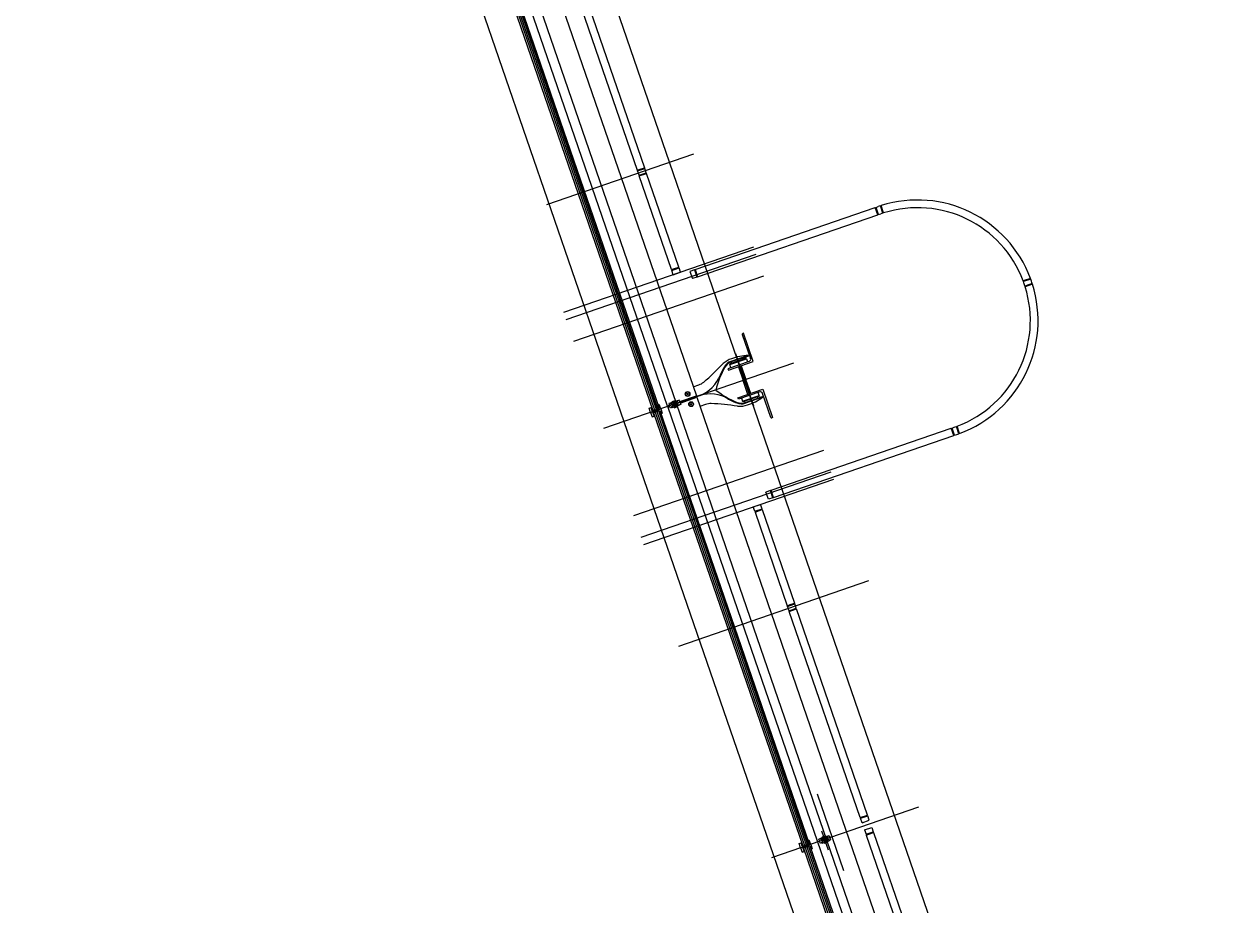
# Model space of a CAD drawing. Extents: x 809487 to 809680, y 818779 to 819225.
# Drawn here: x 809619.62 to 809627.44, y 818810.78 to 818816.52 of the extents above; entities that cross this region are included whole.
import ezdxf

# ---------------------------------------------------------------- set-up
doc = ezdxf.new("R2010")
doc.units = 0
for name, color, linetype in [('F-RC', 7, 'Continuous'), ('MAJ214__', 7, 'Continuous'), ('MAJ270__', 7, 'Continuous'), ('MAJ292__', 7, 'Continuous')]:
    doc.layers.add(name, color=color, linetype=linetype)

msp = doc.modelspace()

# ---------------------------------------------------------------- linework, layer by layer
at = {"layer": 'F-RC'}
for p, q in [((809623.2018, 818816.9296), (809623.6641, 818815.587)), ((809623.1545, 818816.9133), (809623.6168, 818815.5707)), ((809623.6168, 818815.5707), (809623.6364, 818815.5775)), ((809623.6184, 818815.566), (809623.6657, 818815.5822)), ((809623.6282, 818815.5376), (809623.6184, 818815.566)), ((809623.6203, 818815.5666), (809623.6187, 818815.5713)), ((809623.6282, 818815.5376), (809623.6755, 818815.5539)), ((809623.6298, 818815.5329), (809623.6771, 818815.5491)), ((809623.8398, 818814.923), (809623.6298, 818815.5329)), ((809623.6317, 818815.5335), (809623.6301, 818815.5382)), ((809623.6364, 818815.5775), (809623.6641, 818815.587)), ((809623.6638, 818815.5816), (809623.6622, 818815.5863)), ((809623.6755, 818815.5539), (809623.6657, 818815.5822)), ((809623.6752, 818815.5485), (809623.6736, 818815.5532)), ((809623.8871, 818814.9393), (809623.6771, 818815.5491)), ((809623.9929, 818814.9228), (809625.1666, 818815.327)), ((809625.1829, 818815.2797), (809625.1666, 818815.327)), ((809625.1673, 818815.3251), (809625.172, 818815.3267)), ((809625.1713, 818815.3286), (809625.1855, 818815.3335)), ((809625.1876, 818815.2813), (809625.1713, 818815.3286)), ((809625.1876, 818815.2813), (809625.2018, 818815.2862)), ((809625.216, 818815.291), (809625.1997, 818815.3382)), ((809625.2208, 818815.2925), (809625.2045, 818815.3398)), ((809624.0091, 818814.8756), (809625.1829, 818815.2797)), ((809625.1822, 818815.2816), (809625.187, 818815.2832)), ((809623.8398, 818814.923), (809623.8594, 818814.9298)), ((809623.8414, 818814.9183), (809623.8887, 818814.9346)), ((809623.8512, 818814.8899), (809623.8414, 818814.9183)), ((809623.8433, 818814.9189), (809623.8417, 818814.9237)), ((809623.8512, 818814.8899), (809623.8985, 818814.9062)), ((809623.8594, 818814.9298), (809623.8871, 818814.9393)), ((809623.8868, 818814.9339), (809623.8852, 818814.9386)), ((809623.8985, 818814.9062), (809623.8887, 818814.9346)), ((809623.9881, 818814.9212), (809623.9598, 818814.9114)), ((809623.9598, 818814.9114), (809623.9761, 818814.8642)), ((809623.9881, 818814.9212), (809624.0044, 818814.8739)), ((809623.9935, 818814.9209), (809623.9888, 818814.9193)), ((809623.9929, 818814.9228), (809624.0091, 818814.8756)), ((809624.0044, 818814.8739), (809623.9761, 818814.8642)), ((809624.0085, 818814.8774), (809624.0038, 818814.8758)), ((809626.1766, 818814.8657), (809626.1293, 818814.8494)), ((809626.1783, 818814.861), (809626.131, 818814.8447)), ((809626.1881, 818814.8326), (809626.1408, 818814.8163)), ((809626.1896, 818814.8278), (809626.1423, 818814.8116)), ((809624.4877, 818813.4856), (809625.6615, 818813.8898)), ((809625.6778, 818813.8425), (809625.6615, 818813.8898)), ((809625.6621, 818813.8879), (809625.6669, 818813.8895)), ((809625.6662, 818813.8914), (809625.6804, 818813.8963)), ((809625.6825, 818813.8441), (809625.6662, 818813.8914)), ((809625.7108, 818813.854), (809625.6945, 818813.9013)), ((809625.7155, 818813.8558), (809625.6992, 818813.9031)), ((809624.504, 818813.4384), (809625.6778, 818813.8425)), ((809625.6771, 818813.8444), (809625.6818, 818813.846)), ((809625.6825, 818813.8441), (809625.6967, 818813.849)), ((809624.483, 818813.484), (809624.4546, 818813.4742)), ((809624.4709, 818813.427), (809624.4546, 818813.4742)), ((809624.4993, 818813.4367), (809624.4709, 818813.427)), ((809624.4993, 818813.4367), (809624.483, 818813.484)), ((809624.4884, 818813.4837), (809624.4837, 818813.4821)), ((809624.504, 818813.4384), (809624.4877, 818813.4856)), ((809624.5034, 818813.4403), (809624.4986, 818813.4386)), ((809624.3721, 818813.3771), (809624.4194, 818813.3934)), ((809624.3819, 818813.3487), (809624.3721, 818813.3771)), ((809624.3819, 818813.3487), (809624.4291, 818813.365)), ((809624.3835, 818813.344), (809624.4308, 818813.3603)), ((809624.3835, 818813.344), (809624.5935, 818812.7341)), ((809624.3854, 818813.3446), (809624.3838, 818813.3494)), ((809624.4291, 818813.365), (809624.4194, 818813.3934)), ((809624.4289, 818813.3596), (809624.4273, 818813.3643)), ((809624.4308, 818813.3603), (809624.6408, 818812.7504)), ((809624.5935, 818812.7341), (809624.6131, 818812.7409)), ((809624.5951, 818812.7294), (809624.6424, 818812.7457)), ((809624.6049, 818812.701), (809624.5951, 818812.7294)), ((809624.597, 818812.7301), (809624.5954, 818812.7348)), ((809624.6049, 818812.701), (809624.6522, 818812.7173)), ((809624.6065, 818812.6963), (809624.6538, 818812.7126)), ((809624.6131, 818812.7409), (809624.6408, 818812.7504)), ((809624.6405, 818812.745), (809624.6389, 818812.7498)), ((809624.6522, 818812.7173), (809624.6424, 818812.7457)), ((809624.6519, 818812.7119), (809624.6503, 818812.7167)), ((809625.1161, 818811.37), (809624.6538, 818812.7126)), ((809625.0688, 818811.3537), (809624.6065, 818812.6963)), ((809624.6084, 818812.697), (809624.6068, 818812.7017)), ((809625.0688, 818811.3537), (809625.1161, 818811.37)), ((809625.0704, 818811.3489), (809625.1177, 818811.3652)), ((809625.0802, 818811.3206), (809625.0704, 818811.3489)), ((809625.0723, 818811.3496), (809625.0707, 818811.3543)), ((809625.0802, 818811.3206), (809625.1275, 818811.3369)), ((809625.1158, 818811.3646), (809625.1142, 818811.3693)), ((809625.1275, 818811.3369), (809625.1177, 818811.3652)), ((809625.0965, 818811.2733), (809625.1438, 818811.2896)), ((809625.0965, 818811.2733), (809625.1063, 818811.2449)), ((809625.1063, 818811.2449), (809625.1535, 818811.2612)), ((809625.1079, 818811.2402), (809625.1552, 818811.2565)), ((809625.1079, 818811.2402), (809625.5702, 818809.8976)), ((809625.1081, 818811.2456), (809625.1098, 818811.2409)), ((809625.1438, 818811.2896), (809625.1535, 818811.2612)), ((809625.1516, 818811.2606), (809625.1533, 818811.2558)), ((809625.1552, 818811.2565), (809625.6175, 818809.9139))]:
    msp.add_line(p, q, dxfattribs=at)
for radius, start, end in [(0.785, 20.45992, 107.54008), (0.785, 107.90511, 109), (0.783, 107.53635, 107.90231), (0.735, 107.83062, 109), (0.737, 107.44497, 107.83379), (0.735, 20.55926, 107.44074), (0.785, 290.45992, 17.54008), (0.735, 17.83062, 20.16938), (0.737, 20.16621, 20.55503), (0.737, 17.44497, 17.83379), (0.783, 20.09769, 20.46365), (0.785, 17.90511, 20.09489), (0.783, 17.53635, 17.90231), (0.735, 290.55926, 17.44074), (0.735, 289, 290.16938), (0.737, 290.16621, 290.55503), (0.785, 289, 290.09489), (0.783, 290.09769, 290.46365)]:
    msp.add_arc((809625.4411, 818814.5913), radius, start, end, dxfattribs=at)
at = {"layer": 'MAJ214__'}
for p, q in [((809621.862, 818819.6993), (809623.8122, 818814.0357)), ((809622.7565, 818816.8318), (809623.7284, 818814.0095)), ((809622.7679, 818816.8357), (809623.7397, 818814.0134)), ((809622.7773, 818816.839), (809623.7492, 818814.0166)), ((809622.7781, 818816.8392), (809623.7499, 818814.0169)), ((809624.2554, 818814.3764), (809624.3727, 818814.0355)), ((809624.3123, 818814.3411), (809624.3094, 818814.3495)), ((809624.229, 818814.3219), (809624.2319, 818814.3134)), ((809624.2749, 818814.2904), (809624.3059, 818814.2004)), ((809624.2929, 818814.2966), (809624.3239, 818814.2066)), ((809624.3369, 818814.1104), (809624.3059, 818814.2004)), ((809624.3549, 818814.1166), (809624.3239, 818814.2066)), ((809623.8122, 818814.0357), (809623.8264, 818814.0406)), ((809623.8335, 818814.0536), (809623.8231, 818814.05)), ((809623.8231, 818814.05), (809623.8264, 818814.0406)), ((809623.8338, 818814.055), (809623.8778, 818814.0702)), ((809623.8352, 818814.0476), (809623.8428, 818814.0502)), ((809623.8736, 818814.0608), (809623.8428, 818814.0502)), ((809623.8654, 818814.0701), (809623.8436, 818814.0626)), ((809623.8443, 818814.0639), (809623.8436, 818814.0626)), ((809623.8436, 818814.0626), (809623.8446, 818814.0598)), ((809623.8443, 818814.0639), (809623.8641, 818814.0707)), ((809623.8444, 818814.0243), (809623.8884, 818814.0394)), ((809623.8664, 818814.0673), (809623.8446, 818814.0598)), ((809623.847, 818814.0606), (809623.8467, 818814.06)), ((809623.8468, 818814.0595), (809623.8467, 818814.06)), ((809623.8793, 818814.0442), (809623.8485, 818814.0336)), ((809623.8776, 818814.0347), (809623.8558, 818814.0272)), ((809623.864, 818814.0665), (809623.8646, 818814.0662)), ((809623.8641, 818814.0707), (809623.8654, 818814.0701)), ((809623.8648, 818814.0657), (809623.8646, 818814.0662)), ((809623.8654, 818814.0701), (809623.8664, 818814.0673)), ((809623.8813, 818814.0634), (809623.8737, 818814.0608)), ((809623.8752, 818814.0338), (809623.8755, 818814.0345)), ((809623.8754, 818814.035), (809623.8755, 818814.0345)), ((809623.8786, 818814.0318), (809623.8776, 818814.0347)), ((809623.8893, 818814.0728), (809623.8789, 818814.0692)), ((809623.887, 818814.0469), (809623.8794, 818814.0443)), ((809623.8991, 818814.0444), (809623.8887, 818814.0409)), ((809623.8926, 818814.0633), (809623.8893, 818814.0728)), ((809623.8926, 818814.0633), (809624.0013, 818814.1008)), ((809623.8958, 818814.0539), (809624.0045, 818814.0913)), ((809623.8958, 818814.0539), (809623.8991, 818814.0444)), ((809624.3201, 818814.0573), (809624.3172, 818814.0658)), ((809624.3976, 818814.0935), (809624.4005, 818814.085)), ((809623.7332, 818813.9953), (809624.7051, 818811.1729)), ((809623.7446, 818813.9992), (809624.7164, 818811.1768)), ((809623.754, 818814.0024), (809624.7259, 818811.1801)), ((809623.7548, 818814.0027), (809624.7266, 818811.1803)), ((809623.8154, 818814.0262), (809623.8296, 818814.0311)), ((809623.8154, 818814.0262), (809625.7656, 818808.3626)), ((809623.8329, 818814.0217), (809623.8296, 818814.0311)), ((809623.8433, 818814.0252), (809623.8329, 818814.0217)), ((809623.8409, 818814.031), (809623.8485, 818814.0336)), ((809623.8568, 818814.0243), (809623.8558, 818814.0272)), ((809623.8786, 818814.0318), (809623.8568, 818814.0243)), ((809623.8581, 818814.0237), (809623.8568, 818814.0243)), ((809623.8574, 818814.0288), (809623.8576, 818814.0283)), ((809623.8582, 818814.028), (809623.8576, 818814.0283)), ((809623.8581, 818814.0237), (809623.8779, 818814.0306)), ((809623.8779, 818814.0306), (809623.8786, 818814.0318)), ((809624.8503, 818811.2242), (809624.8195, 818811.2136)), ((809624.8203, 818811.2261), (809624.8421, 818811.2336)), ((809624.821, 818811.2273), (809624.8203, 818811.2261)), ((809624.8213, 818811.2232), (809624.8203, 818811.2261)), ((809624.8408, 818811.2342), (809624.821, 818811.2273)), ((809624.8213, 818811.2232), (809624.8431, 818811.2307)), ((809624.8232, 818811.2239), (809624.8235, 818811.2229)), ((809624.8408, 818811.2342), (809624.8421, 818811.2336)), ((809624.8412, 818811.2301), (809624.8415, 818811.2291)), ((809624.8431, 818811.2307), (809624.8421, 818811.2336)), ((809624.8504, 818811.2243), (809624.858, 818811.2269)), ((809624.8556, 818811.2327), (809624.866, 818811.2362)), ((809624.866, 818811.2362), (809624.8758, 818811.2079)), ((809624.7099, 818811.1587), (809625.6818, 818808.3363)), ((809624.7213, 818811.1626), (809625.6931, 818808.3403)), ((809624.7307, 818811.1659), (809625.7026, 818808.3435)), ((809624.7315, 818811.1661), (809625.7033, 818808.3438)), ((809624.8102, 818811.217), (809624.7998, 818811.2135)), ((809624.8096, 818811.1851), (809624.7998, 818811.2135)), ((809624.82, 818811.1887), (809624.8096, 818811.1851)), ((809624.8176, 818811.1945), (809624.8252, 818811.1971)), ((809624.8211, 818811.1877), (809624.8651, 818811.2029)), ((809624.856, 818811.2077), (809624.8252, 818811.1971)), ((809624.8543, 818811.1981), (809624.8325, 818811.1906)), ((809624.8335, 818811.1878), (809624.8325, 818811.1906)), ((809624.8553, 818811.1953), (809624.8335, 818811.1878)), ((809624.8348, 818811.1872), (809624.8335, 818811.1878)), ((809624.8341, 818811.1922), (809624.8343, 818811.1917)), ((809624.8349, 818811.1914), (809624.8343, 818811.1917)), ((809624.8348, 818811.1872), (809624.8547, 818811.194)), ((809624.8519, 818811.1973), (809624.8522, 818811.1979)), ((809624.8521, 818811.1984), (809624.8522, 818811.1979)), ((809624.8553, 818811.1953), (809624.8543, 818811.1981)), ((809624.8547, 818811.194), (809624.8553, 818811.1953)), ((809624.8637, 818811.2103), (809624.8561, 818811.2077)), ((809624.8758, 818811.2079), (809624.8654, 818811.2043))]:
    msp.add_line(p, q, dxfattribs=at)
for points in [[(809624.2069, 818814.2776), (809624.2102, 818814.2681), (809624.3719, 818814.3238), (809624.3084, 818814.5083), (809624.3037, 818814.5066)], [(809624.3006, 818814.5003), (809624.3543, 818814.3442)], [(809624.3392, 818814.3642), (809624.2263, 818814.3254)], [(809624.345, 818814.3251), (809624.2069, 818814.2776)], [(809624.2268, 818814.2844), (809624.2198, 818814.3045), (809624.3276, 818814.3416), (809624.3345, 818814.3215)], [(809624.2754, 818814.0786), (809624.2721, 818814.0881), (809624.4339, 818814.1438), (809624.4974, 818813.9593), (809624.4927, 818813.9577)], [(809624.4135, 818814.1262), (809624.2754, 818814.0786)], [(809624.2953, 818814.0855), (809624.3022, 818814.0653), (809624.41, 818814.1025), (809624.403, 818814.1226)], [(809624.4863, 818813.9608), (809624.4326, 818814.1169)], [(809624.433, 818814.0917), (809624.3202, 818814.0529)], [(809624.8545, 818811.2336), (809624.8105, 818811.2185)]]:
    msp.add_lwpolyline(points, dxfattribs=at)
for points in [[(809624.3276, 818814.3416), (809624.3262, 818814.3458), (809624.2184, 818814.3087), (809624.2198, 818814.3045)], [(809624.41, 818814.1025), (809624.4114, 818814.0982), (809624.3036, 818814.0611), (809624.3022, 818814.0653)]]:
    msp.add_lwpolyline(points, close=True, dxfattribs=at)
for centre, radius in [((809623.9442, 818814.1129), 0.0155), ((809623.9442, 818814.1129), 0.0135), ((809623.9442, 818814.1129), 0.0042), ((809623.967, 818814.0467), 0.0155), ((809623.967, 818814.0467), 0.0135), ((809623.967, 818814.0467), 0.0042), ((809624.8378, 818811.2107), 0.006)]:
    msp.add_circle(centre, radius, dxfattribs=at)
for centre, radius, start, end in [((809624.3053, 818814.5019), 0.005, 109, 199), ((809624.6744, 818814.0063), 0.567, 149.96236, 158.10407), ((809624.2521, 818814.2505), 0.0792, 109, 149.96236), ((809624.3401, 818814.3393), 0.015, 289, 19), ((809623.9405, 818814.3181), 0.2307, 285.67731, 333.23123), ((809624.1298, 818814.2252), 0.02, 326.67541, 338.10407), ((809624.0905, 818813.8827), 0.2307, 64.76877, 112.32268), ((809624.4184, 818814.112), 0.015, 19, 109), ((809623.8611, 818814.0472), 0.0095, 145.18264, 199.00008), ((809623.8611, 818814.0472), 0.0095, 198.99991, 252.81736), ((809623.8611, 818814.0472), 0.006, 18.99986, 199.00013), ((809623.8611, 818814.0472), 0.006, 198.99986, 19.00013), ((809623.8611, 818814.0472), 0.0109, 101.1265, 116.87349), ((809623.8611, 818814.0472), 0.0109, 281.1265, 296.87349), ((809623.8611, 818814.0472), 0.0095, 18.99991, 71.30512), ((809623.8611, 818814.0472), 0.0095, 326.69488, 19.00008), ((809624.1824, 818814.0724), 0.02, 59.89592, 71.32459), ((809624.4768, 818814.5802), 0.567, 239.89592, 248.03764), ((809624.2944, 818814.1278), 0.0792, 248.03764, 289), ((809624.4911, 818813.9624), 0.005, 199, 289), ((809624.8378, 818811.2107), 0.0109, 101.1265, 116.87349), ((809624.8378, 818811.2107), 0.0095, 145.18264, 252.81736), ((809624.8378, 818811.2107), 0.0109, 281.1265, 296.87349), ((809624.8378, 818811.2107), 0.0095, 326.69488, 71.30512)]:
    msp.add_arc(centre, radius, start, end, dxfattribs=at)
for points, degree in [([(809623.8338, 818814.055), (809623.8338, 818814.055), (809623.8338, 818814.055), (809623.8337, 818814.0549), (809623.8337, 818814.0549), (809623.8336, 818814.0548), (809623.8336, 818814.0548), (809623.8336, 818814.0547), (809623.8336, 818814.0547), (809623.8336, 818814.0546), (809623.8336, 818814.0546), (809623.8336, 818814.0545), (809623.8335, 818814.0545), (809623.8335, 818814.0544), (809623.8335, 818814.0543), (809623.8335, 818814.0543)], 3), ([(809623.8335, 818814.0543), (809623.8335, 818814.0537), (809623.8336, 818814.0531), (809623.8336, 818814.0519), (809623.8337, 818814.0513), (809623.8339, 818814.0502), (809623.834, 818814.0497), (809623.8342, 818814.0488), (809623.8343, 818814.0485), (809623.8344, 818814.0481)], 3), ([(809623.8344, 818814.0479), (809623.8344, 818814.0479), (809623.8344, 818814.048), (809623.8344, 818814.048), (809623.8344, 818814.048), (809623.8344, 818814.0481), (809623.8344, 818814.0481), (809623.8344, 818814.0481)], 3), ([(809623.8344, 818814.0479), (809623.8344, 818814.0479), (809623.8345, 818814.0479), (809623.8345, 818814.0478), (809623.8346, 818814.0477), (809623.8347, 818814.0476), (809623.8347, 818814.0476), (809623.8349, 818814.0475), (809623.8349, 818814.0475), (809623.8351, 818814.0475), (809623.8351, 818814.0475), (809623.8352, 818814.0476), (809623.8352, 818814.0476), (809623.8352, 818814.0476)], 3), ([(809623.8447, 818814.0416), (809623.8443, 818814.0426), (809623.844, 818814.0436), (809623.8436, 818814.0458), (809623.8434, 818814.0468), (809623.8432, 818814.0483), (809623.8431, 818814.0488), (809623.843, 818814.0496), (809623.8429, 818814.0498), (809623.8428, 818814.0501), (809623.8428, 818814.0501), (809623.8428, 818814.0502)], 3), ([(809623.8447, 818814.0416), (809623.845, 818814.0406), (809623.8454, 818814.0396), (809623.8464, 818814.0376), (809623.8469, 818814.0367), (809623.8476, 818814.0354), (809623.8479, 818814.0349), (809623.8483, 818814.0342), (809623.8484, 818814.034), (809623.8484, 818814.0337), (809623.8485, 818814.0337), (809623.8485, 818814.0336)], 3), ([(809623.8532, 818814.0524), (809623.8533, 818814.0526), (809623.8534, 818814.0528), (809623.8536, 818814.0532), (809623.8537, 818814.0533), (809623.8539, 818814.0536), (809623.8539, 818814.0536), (809623.854, 818814.0537), (809623.854, 818814.0537), (809623.854, 818814.0537)], 3), ([(809623.854, 818814.0537), (809623.855, 818814.0553), (809623.8562, 818814.057)], 2), ([(809623.8581, 818814.0382), (809623.8582, 818814.0382), (809623.8585, 818814.0381), (809623.8589, 818814.038), (809623.8591, 818814.0379), (809623.8593, 818814.0378), (809623.8594, 818814.0378), (809623.8595, 818814.0377), (809623.8595, 818814.0377), (809623.8595, 818814.0377)], 3), ([(809623.859, 818814.058), (809623.8609, 818814.0573), (809623.8627, 818814.0567)], 2), ([(809623.8595, 818814.0377), (809623.8613, 818814.0371), (809623.8632, 818814.0365)], 2), ([(809623.8627, 818814.0567), (809623.8627, 818814.0567), (809623.8627, 818814.0567), (809623.8628, 818814.0567), (809623.8629, 818814.0567), (809623.8631, 818814.0566), (809623.8633, 818814.0565), (809623.8638, 818814.0564), (809623.864, 818814.0563), (809623.8641, 818814.0562)], 3), ([(809623.8661, 818814.0375), (809623.8672, 818814.0392), (809623.8682, 818814.0407)], 2), ([(809623.8682, 818814.0407), (809623.8682, 818814.0407), (809623.8682, 818814.0407), (809623.8683, 818814.0408), (809623.8683, 818814.0409), (809623.8685, 818814.0411), (809623.8686, 818814.0413), (809623.8688, 818814.0417), (809623.8689, 818814.0418), (809623.869, 818814.042)], 3), ([(809623.8737, 818814.0608), (809623.8737, 818814.0608), (809623.8736, 818814.0608), (809623.8736, 818814.0608)], 2), ([(809623.8737, 818814.0608), (809623.8737, 818814.0608), (809623.8737, 818814.0608), (809623.8738, 818814.0606), (809623.8738, 818814.0604), (809623.8741, 818814.0599), (809623.8743, 818814.0596), (809623.8749, 818814.0585), (809623.8754, 818814.0576), (809623.8765, 818814.0555), (809623.877, 818814.0544), (809623.8775, 818814.0531), (809623.8775, 818814.053), (809623.8775, 818814.0529)], 3), ([(809623.8794, 818814.0443), (809623.8794, 818814.0443), (809623.8794, 818814.0443), (809623.8793, 818814.0445), (809623.8793, 818814.0447), (809623.8792, 818814.0452), (809623.8791, 818814.0456), (809623.8789, 818814.0469), (809623.8788, 818814.0479), (809623.8783, 818814.0502), (809623.878, 818814.0513), (809623.8776, 818814.0527), (809623.8776, 818814.0528), (809623.8775, 818814.0529)], 3), ([(809623.8785, 818814.0698), (809623.8784, 818814.0698), (809623.8784, 818814.0699), (809623.8783, 818814.0699), (809623.8783, 818814.07), (809623.8782, 818814.07), (809623.8782, 818814.07), (809623.8781, 818814.0701), (809623.8781, 818814.0701), (809623.8781, 818814.0701), (809623.878, 818814.0701), (809623.878, 818814.0702), (809623.8779, 818814.0702), (809623.8779, 818814.0702), (809623.8778, 818814.0702), (809623.8778, 818814.0702)], 3), ([(809623.8816, 818814.0644), (809623.8815, 818814.0647), (809623.8814, 818814.065), (809623.881, 818814.0658), (809623.8807, 818814.0663), (809623.8802, 818814.0673), (809623.8799, 818814.0678), (809623.8792, 818814.0688), (809623.8789, 818814.0693), (809623.8785, 818814.0698)], 3), ([(809623.8794, 818814.0443), (809623.8794, 818814.0443), (809623.8793, 818814.0442), (809623.8793, 818814.0442)], 2), ([(809623.8813, 818814.0634), (809623.8813, 818814.0634), (809623.8813, 818814.0634), (809623.8814, 818814.0635), (809623.8814, 818814.0635), (809623.8815, 818814.0635), (809623.8815, 818814.0635), (809623.8816, 818814.0636), (809623.8816, 818814.0637), (809623.8817, 818814.0638), (809623.8817, 818814.0639), (809623.8817, 818814.0641), (809623.8817, 818814.0641), (809623.8817, 818814.0642)], 3), ([(809623.8816, 818814.0644), (809623.8816, 818814.0644), (809623.8816, 818814.0643), (809623.8817, 818814.0643), (809623.8817, 818814.0643), (809623.8817, 818814.0642), (809623.8817, 818814.0642), (809623.8817, 818814.0642)], 3), ([(809623.887, 818814.0469), (809623.887, 818814.0469), (809623.887, 818814.0469), (809623.887, 818814.0469), (809623.8871, 818814.0469), (809623.8872, 818814.0469), (809623.8872, 818814.0469), (809623.8873, 818814.0469), (809623.8874, 818814.0469), (809623.8875, 818814.0468), (809623.8876, 818814.0468), (809623.8877, 818814.0467), (809623.8877, 818814.0466), (809623.8878, 818814.0465)], 3), ([(809623.8878, 818814.0463), (809623.8878, 818814.0463), (809623.8878, 818814.0464), (809623.8878, 818814.0464), (809623.8878, 818814.0465), (809623.8878, 818814.0465), (809623.8878, 818814.0465), (809623.8878, 818814.0465)], 3), ([(809623.8878, 818814.0463), (809623.8879, 818814.046), (809623.888, 818814.0457), (809623.8882, 818814.0448), (809623.8883, 818814.0443), (809623.8885, 818814.0431), (809623.8886, 818814.0426), (809623.8886, 818814.0414), (809623.8887, 818814.0408), (809623.8887, 818814.0402)], 3), ([(809623.8887, 818814.0402), (809623.8887, 818814.0401), (809623.8887, 818814.04), (809623.8887, 818814.0399), (809623.8886, 818814.0399), (809623.8886, 818814.0398), (809623.8886, 818814.0398), (809623.8886, 818814.0397), (809623.8886, 818814.0397), (809623.8886, 818814.0396), (809623.8885, 818814.0396), (809623.8885, 818814.0395), (809623.8885, 818814.0395), (809623.8884, 818814.0395), (809623.8884, 818814.0394), (809623.8884, 818814.0394)], 3), ([(809623.8405, 818814.0303), (809623.8405, 818814.0303), (809623.8405, 818814.0303), (809623.8405, 818814.0304), (809623.8405, 818814.0305), (809623.8405, 818814.0306), (809623.8405, 818814.0307), (809623.8406, 818814.0308), (809623.8407, 818814.0309), (809623.8408, 818814.031), (809623.8408, 818814.031), (809623.8409, 818814.031), (809623.8409, 818814.031), (809623.8409, 818814.031)], 3), ([(809623.8405, 818814.0303), (809623.8405, 818814.0302), (809623.8405, 818814.0302), (809623.8405, 818814.0302), (809623.8405, 818814.0302), (809623.8406, 818814.0301), (809623.8406, 818814.0301), (809623.8406, 818814.0301)], 3), ([(809623.8437, 818814.0247), (809623.8433, 818814.0252), (809623.843, 818814.0257), (809623.8423, 818814.0266), (809623.842, 818814.0271), (809623.8415, 818814.0281), (809623.8412, 818814.0286), (809623.8408, 818814.0294), (809623.8407, 818814.0297), (809623.8406, 818814.0301)], 3), ([(809623.8444, 818814.0243), (809623.8444, 818814.0243), (809623.8443, 818814.0243), (809623.8443, 818814.0243), (809623.8442, 818814.0243), (809623.8441, 818814.0243), (809623.8441, 818814.0244), (809623.8441, 818814.0244), (809623.844, 818814.0244), (809623.844, 818814.0244), (809623.8439, 818814.0245), (809623.8439, 818814.0245), (809623.8439, 818814.0245), (809623.8438, 818814.0246), (809623.8438, 818814.0247), (809623.8437, 818814.0247)], 3), ([(809624.8394, 818811.2202), (809624.8376, 818811.2208), (809624.8357, 818811.2214)], 2), ([(809624.8503, 818811.2242), (809624.8503, 818811.2242), (809624.8504, 818811.2243), (809624.8504, 818811.2243)], 2), ([(809624.8503, 818811.2242), (809624.8503, 818811.2242), (809624.8504, 818811.2243), (809624.8504, 818811.2243)], 2), ([(809624.8561, 818811.2077), (809624.8561, 818811.2077), (809624.8561, 818811.2078), (809624.856, 818811.2079), (809624.856, 818811.2081), (809624.8559, 818811.2087), (809624.8558, 818811.2091), (809624.8556, 818811.2103), (809624.8555, 818811.2113), (809624.855, 818811.2136), (809624.8547, 818811.2148), (809624.854, 818811.2171), (809624.8535, 818811.2182), (809624.8525, 818811.2203), (809624.852, 818811.2212), (809624.8513, 818811.2225), (809624.851, 818811.223), (809624.8507, 818811.2237), (809624.8506, 818811.2239), (809624.8505, 818811.2241), (809624.8504, 818811.2242), (809624.8504, 818811.2243)], 3), ([(809624.8545, 818811.2336), (809624.8545, 818811.2336), (809624.8546, 818811.2336), (809624.8546, 818811.2336), (809624.8547, 818811.2336), (809624.8548, 818811.2336), (809624.8548, 818811.2335), (809624.8549, 818811.2335), (809624.8549, 818811.2335), (809624.8549, 818811.2335), (809624.855, 818811.2334), (809624.855, 818811.2334), (809624.8551, 818811.2334), (809624.8551, 818811.2333), (809624.8552, 818811.2332), (809624.8552, 818811.2332)], 3), ([(809624.8552, 818811.2332), (809624.8556, 818811.2327), (809624.8559, 818811.2322), (809624.8566, 818811.2312), (809624.8569, 818811.2308), (809624.8574, 818811.2298), (809624.8577, 818811.2293), (809624.8581, 818811.2285), (809624.8582, 818811.2282), (809624.8583, 818811.2278)], 3), ([(809624.8584, 818811.2276), (809624.8584, 818811.2276), (809624.8584, 818811.2276), (809624.8584, 818811.2275), (809624.8584, 818811.2274), (809624.8584, 818811.2273), (809624.8584, 818811.2272), (809624.8583, 818811.2271), (809624.8582, 818811.227), (809624.8581, 818811.2269), (809624.8581, 818811.2269), (809624.858, 818811.2269), (809624.858, 818811.2269), (809624.858, 818811.2269)], 3), ([(809624.8584, 818811.2276), (809624.8584, 818811.2277), (809624.8584, 818811.2277), (809624.8584, 818811.2277), (809624.8584, 818811.2277), (809624.8583, 818811.2278), (809624.8583, 818811.2278), (809624.8583, 818811.2278)], 3), ([(809624.8102, 818811.2177), (809624.8102, 818811.2178), (809624.8102, 818811.2179), (809624.8103, 818811.218), (809624.8103, 818811.218), (809624.8103, 818811.2181), (809624.8103, 818811.2181), (809624.8103, 818811.2182), (809624.8103, 818811.2182), (809624.8103, 818811.2183), (809624.8104, 818811.2183), (809624.8104, 818811.2184), (809624.8104, 818811.2184), (809624.8105, 818811.2184), (809624.8105, 818811.2185), (809624.8105, 818811.2185)], 3), ([(809624.8111, 818811.2116), (809624.811, 818811.2119), (809624.8109, 818811.2122), (809624.8107, 818811.2131), (809624.8106, 818811.2136), (809624.8104, 818811.2148), (809624.8103, 818811.2153), (809624.8103, 818811.2165), (809624.8102, 818811.2171), (809624.8102, 818811.2177)], 3), ([(809624.8111, 818811.2116), (809624.8111, 818811.2116), (809624.8111, 818811.2115), (809624.8111, 818811.2115), (809624.8111, 818811.2114), (809624.8111, 818811.2114), (809624.8111, 818811.2114), (809624.8111, 818811.2114)], 3), ([(809624.8119, 818811.211), (809624.8119, 818811.211), (809624.8119, 818811.211), (809624.8119, 818811.211), (809624.8118, 818811.211), (809624.8117, 818811.211), (809624.8117, 818811.211), (809624.8116, 818811.211), (809624.8115, 818811.211), (809624.8114, 818811.2111), (809624.8113, 818811.2111), (809624.8112, 818811.2112), (809624.8112, 818811.2113), (809624.8111, 818811.2114)], 3), ([(809624.8119, 818811.211), (809624.8125, 818811.2112), (809624.8132, 818811.2114), (809624.8148, 818811.212), (809624.8157, 818811.2123), (809624.8173, 818811.2129), (809624.8179, 818811.2131), (809624.8188, 818811.2134), (809624.8192, 818811.2135), (809624.8195, 818811.2136)], 3), ([(809624.8119, 818811.211), (809624.8128, 818811.2113), (809624.8136, 818811.2116), (809624.8145, 818811.2119), (809624.8158, 818811.2123), (809624.8171, 818811.2128), (809624.8184, 818811.2132), (809624.8187, 818811.2134), (809624.8191, 818811.2135), (809624.8195, 818811.2136)], 3), ([(809624.8172, 818811.1937), (809624.8172, 818811.1937), (809624.8172, 818811.1938), (809624.8172, 818811.1939), (809624.8172, 818811.1939), (809624.8172, 818811.1941), (809624.8172, 818811.1942), (809624.8173, 818811.1943), (809624.8174, 818811.1943), (809624.8175, 818811.1944), (809624.8175, 818811.1944), (809624.8176, 818811.1945), (809624.8176, 818811.1945), (809624.8176, 818811.1945)], 3), ([(809624.8172, 818811.1937), (809624.8172, 818811.1937), (809624.8172, 818811.1937), (809624.8172, 818811.1936), (809624.8173, 818811.1936), (809624.8173, 818811.1936), (809624.8173, 818811.1935), (809624.8173, 818811.1935)], 3), ([(809624.8204, 818811.1881), (809624.8201, 818811.1886), (809624.8197, 818811.1891), (809624.819, 818811.1901), (809624.8187, 818811.1906), (809624.8182, 818811.1916), (809624.8179, 818811.1921), (809624.8176, 818811.1929), (809624.8174, 818811.1932), (809624.8173, 818811.1935)], 3), ([(809624.8195, 818811.2136), (809624.8195, 818811.2136), (809624.8195, 818811.2136), (809624.8196, 818811.2134), (809624.8196, 818811.2132), (809624.8197, 818811.2127), (809624.8198, 818811.2123), (809624.82, 818811.211), (809624.8201, 818811.21), (809624.8206, 818811.2077), (809624.8209, 818811.2066), (809624.8216, 818811.2042), (809624.8221, 818811.2031), (809624.8231, 818811.201), (809624.8236, 818811.2001), (809624.8243, 818811.1988), (809624.8246, 818811.1983), (809624.825, 818811.1977), (809624.8251, 818811.1974), (809624.8252, 818811.1972), (809624.8252, 818811.1971), (809624.8252, 818811.1971)], 3), ([(809624.8211, 818811.1877), (809624.8211, 818811.1877), (809624.821, 818811.1877), (809624.821, 818811.1877), (809624.8209, 818811.1877), (809624.8208, 818811.1878), (809624.8208, 818811.1878), (809624.8208, 818811.1878), (809624.8207, 818811.1878), (809624.8207, 818811.1879), (809624.8206, 818811.1879), (809624.8206, 818811.188), (809624.8206, 818811.188), (809624.8205, 818811.1881), (809624.8205, 818811.1881), (809624.8204, 818811.1881)], 3), ([(809624.8307, 818811.2172), (809624.8307, 818811.2172), (809624.8307, 818811.2172), (809624.8306, 818811.2171), (809624.8306, 818811.217), (809624.8304, 818811.2168), (809624.8303, 818811.2166), (809624.8301, 818811.2162), (809624.83, 818811.2161), (809624.8299, 818811.2159)], 3), ([(809624.8329, 818811.2204), (809624.8317, 818811.2187), (809624.8307, 818811.2172)], 2), ([(809624.8348, 818811.2017), (809624.8349, 818811.2016), (809624.8352, 818811.2015), (809624.8356, 818811.2014), (809624.8358, 818811.2013), (809624.836, 818811.2012), (809624.8361, 818811.2012), (809624.8362, 818811.2012), (809624.8362, 818811.2012), (809624.8362, 818811.2012)], 3), ([(809624.8362, 818811.2012), (809624.838, 818811.2006), (809624.8399, 818811.1999)], 2), ([(809624.8408, 818811.2197), (809624.8407, 818811.2197), (809624.8405, 818811.2198), (809624.84, 818811.2199), (809624.8398, 818811.22), (809624.8396, 818811.2201), (809624.8395, 818811.2201), (809624.8394, 818811.2202), (809624.8394, 818811.2202), (809624.8394, 818811.2202)], 3), ([(809624.8428, 818811.2009), (809624.8439, 818811.2026), (809624.8449, 818811.2041)], 2), ([(809624.8449, 818811.2041), (809624.8449, 818811.2042), (809624.8449, 818811.2042), (809624.845, 818811.2043), (809624.845, 818811.2043), (809624.8452, 818811.2046), (809624.8453, 818811.2047), (809624.8455, 818811.2051), (809624.8456, 818811.2053), (809624.8457, 818811.2055)], 3), ([(809624.8561, 818811.2077), (809624.8561, 818811.2077), (809624.856, 818811.2077), (809624.856, 818811.2077)], 2), ([(809624.8637, 818811.2103), (809624.8637, 818811.2103), (809624.8637, 818811.2103), (809624.8638, 818811.2104), (809624.8638, 818811.2104), (809624.8639, 818811.2104), (809624.8639, 818811.2104), (809624.864, 818811.2104), (809624.8641, 818811.2103), (809624.8642, 818811.2103), (809624.8643, 818811.2102), (809624.8644, 818811.2101), (809624.8645, 818811.21), (809624.8645, 818811.21)], 3), ([(809624.8645, 818811.2098), (809624.8645, 818811.2098), (809624.8645, 818811.2098), (809624.8645, 818811.2099), (809624.8645, 818811.2099), (809624.8645, 818811.2099), (809624.8645, 818811.21), (809624.8645, 818811.21)], 3), ([(809624.8645, 818811.2098), (809624.8646, 818811.2094), (809624.8647, 818811.2091), (809624.8649, 818811.2082), (809624.865, 818811.2077), (809624.8652, 818811.2066), (809624.8653, 818811.206), (809624.8654, 818811.2048), (809624.8654, 818811.2042), (809624.8654, 818811.2036)], 3), ([(809624.8654, 818811.2036), (809624.8654, 818811.2036), (809624.8654, 818811.2035), (809624.8654, 818811.2034), (809624.8653, 818811.2033), (809624.8653, 818811.2033), (809624.8653, 818811.2032), (809624.8653, 818811.2032), (809624.8653, 818811.2031), (809624.8653, 818811.2031), (809624.8652, 818811.203), (809624.8652, 818811.203), (809624.8652, 818811.203), (809624.8651, 818811.2029), (809624.8651, 818811.2029), (809624.8651, 818811.2029)], 3)]:
    msp.add_open_spline(points, degree=degree, dxfattribs=at)
at = {"layer": 'MAJ270__'}
for p, q in [((809624.3149, 818814.2035), (809622.3615, 818819.8766)), ((809621.9188, 818819.7189), (809625.8239, 818808.3774)), ((809623.9836, 818815.6758), (809623.0253, 818815.3459)), ((809624.373, 818815.0696), (809623.1355, 818814.6435)), ((809624.3893, 818815.0223), (809623.1518, 818814.5962)), ((809624.4381, 818814.8805), (809623.2006, 818814.4544)), ((809624.6334, 818814.3132), (809623.3959, 818813.8871)), ((809626.2683, 818808.5304), (809624.3149, 818814.2035)), ((809623.7217, 818813.9913), (809623.7168, 818814.0055)), ((809624.8288, 818813.7459), (809623.5913, 818813.3198)), ((809624.8776, 818813.604), (809623.6401, 818813.1779)), ((809624.8939, 818813.5567), (809623.6564, 818813.1306)), ((809625.1218, 818812.8949), (809623.8843, 818812.4688)), ((809624.7882, 818811.5083), (809624.9599, 818811.0097)), ((809625.4486, 818811.421), (809624.4904, 818811.091)), ((809624.8614, 818811.142), (809624.8187, 818811.2663))]:
    msp.add_line(p, q, dxfattribs=at)
msp.add_circle((809623.7192, 818813.9984), 0.003, dxfattribs=at)
at = {"layer": 'MAJ292__'}
for p, q in [((809619.6233, 818825.2795), (809623.5301, 818813.9333)), ((809622.0511, 818819.7644), (809624.0013, 818814.1008)), ((809622.745, 818816.8278), (809623.7168, 818814.0055)), ((809622.7875, 818816.8425), (809623.7593, 818814.0201)), ((809623.752, 818814.0414), (809623.7593, 818814.0439)), ((809623.7593, 818814.0201), (809623.752, 818814.0414)), ((809623.7691, 818814.0155), (809623.7593, 818814.0439)), ((809624.0045, 818814.0913), (809625.9547, 818808.4277)), ((809623.6938, 818814.0214), (809623.7061, 818814.0256)), ((809623.7036, 818813.993), (809623.6938, 818814.0214)), ((809623.7036, 818813.993), (809623.7691, 818814.0155)), ((809623.7036, 818813.993), (809623.7691, 818814.0155)), ((809623.7036, 818813.993), (809623.7134, 818813.9646)), ((809623.7134, 818814.0043), (809623.7061, 818814.0256)), ((809623.7134, 818813.9646), (809623.7256, 818813.9689)), ((809623.7135, 818814.0043), (809623.7593, 818814.0201)), ((809623.7183, 818813.9901), (809623.7642, 818814.0059)), ((809623.7183, 818813.9901), (809623.7256, 818813.9689)), ((809623.7217, 818813.9913), (809624.6935, 818811.1689)), ((809623.7642, 818814.0059), (809624.736, 818811.1836)), ((809623.7642, 818814.0059), (809623.7715, 818813.9847)), ((809623.7691, 818814.0155), (809623.7789, 818813.9872)), ((809623.7715, 818813.9847), (809623.7789, 818813.9872)), ((809623.5301, 818813.9333), (809627.4369, 818802.587)), ((809624.6705, 818811.1848), (809624.6828, 818811.189)), ((809624.6803, 818811.1564), (809624.6705, 818811.1848)), ((809624.6803, 818811.1564), (809624.7458, 818811.179)), ((809624.6803, 818811.1564), (809624.7458, 818811.179)), ((809624.6803, 818811.1564), (809624.6901, 818811.1281)), ((809624.6901, 818811.1678), (809624.6828, 818811.189)), ((809624.6902, 818811.1678), (809624.736, 818811.1836)), ((809624.695, 818811.1536), (809624.7409, 818811.1694)), ((809624.695, 818811.1536), (809624.7024, 818811.1323)), ((809624.6984, 818811.1547), (809625.6701, 818808.3327)), ((809624.7287, 818811.2048), (809624.736, 818811.2074)), ((809624.736, 818811.1836), (809624.7287, 818811.2048)), ((809624.7458, 818811.179), (809624.736, 818811.2074)), ((809624.7409, 818811.1694), (809625.7127, 818808.347)), ((809624.7409, 818811.1694), (809624.7482, 818811.1481)), ((809624.7458, 818811.179), (809624.7556, 818811.1506)), ((809624.7482, 818811.1481), (809624.7556, 818811.1506)), ((809624.6901, 818811.1281), (809624.7024, 818811.1323))]:
    msp.add_line(p, q, dxfattribs=at)
for points in [[(809624.3392, 818814.3642), (809624.3405, 818814.3602), (809624.2277, 818814.3214)], [(809623.9809, 818814.1599), (809624.0177, 818814.1726)], [(809624.0617, 818814.0449), (809624.0249, 818814.0322)], [(809624.3188, 818814.0569), (809624.4316, 818814.0957), (809624.433, 818814.0917)]]:
    msp.add_lwpolyline(points, dxfattribs=at)
for centre, radius, start, end in [((809624.3502, 818814.0251), 0.3393, 91.86071, 110.70605), ((809623.1867, 818815.2161), 1.3402, 310.07845, 317.42579), ((809624.6744, 818814.0063), 0.5628, 149.96236, 166.36786), ((809624.1884, 818814.2958), 0.02, 130.39607, 137.42579), ((809624.2871, 818814.1798), 0.1724, 109.2751, 130.39607), ((809624.2521, 818814.2505), 0.075, 109, 149.96236), ((809623.9852, 818814.2671), 0.1, 289, 310.07845), ((809624.4768, 818814.5802), 0.5628, 231.63214, 248.03764), ((809624.0942, 818813.9504), 0.1, 87.92155, 109), ((809624.0493, 818812.711), 1.3402, 80.57421, 87.92155), ((809624.2944, 818814.1278), 0.075, 248.03764, 289), ((809624.2784, 818814.205), 0.1724, 267.60393, 288.72489), ((809624.2329, 818814.3658), 0.3393, 287.29394, 306.13928), ((809624.272, 818814.0528), 0.02, 260.57421, 267.60393)]:
    msp.add_arc(centre, radius, start, end, dxfattribs=at)

doc.saveas('drawing.dxf')
